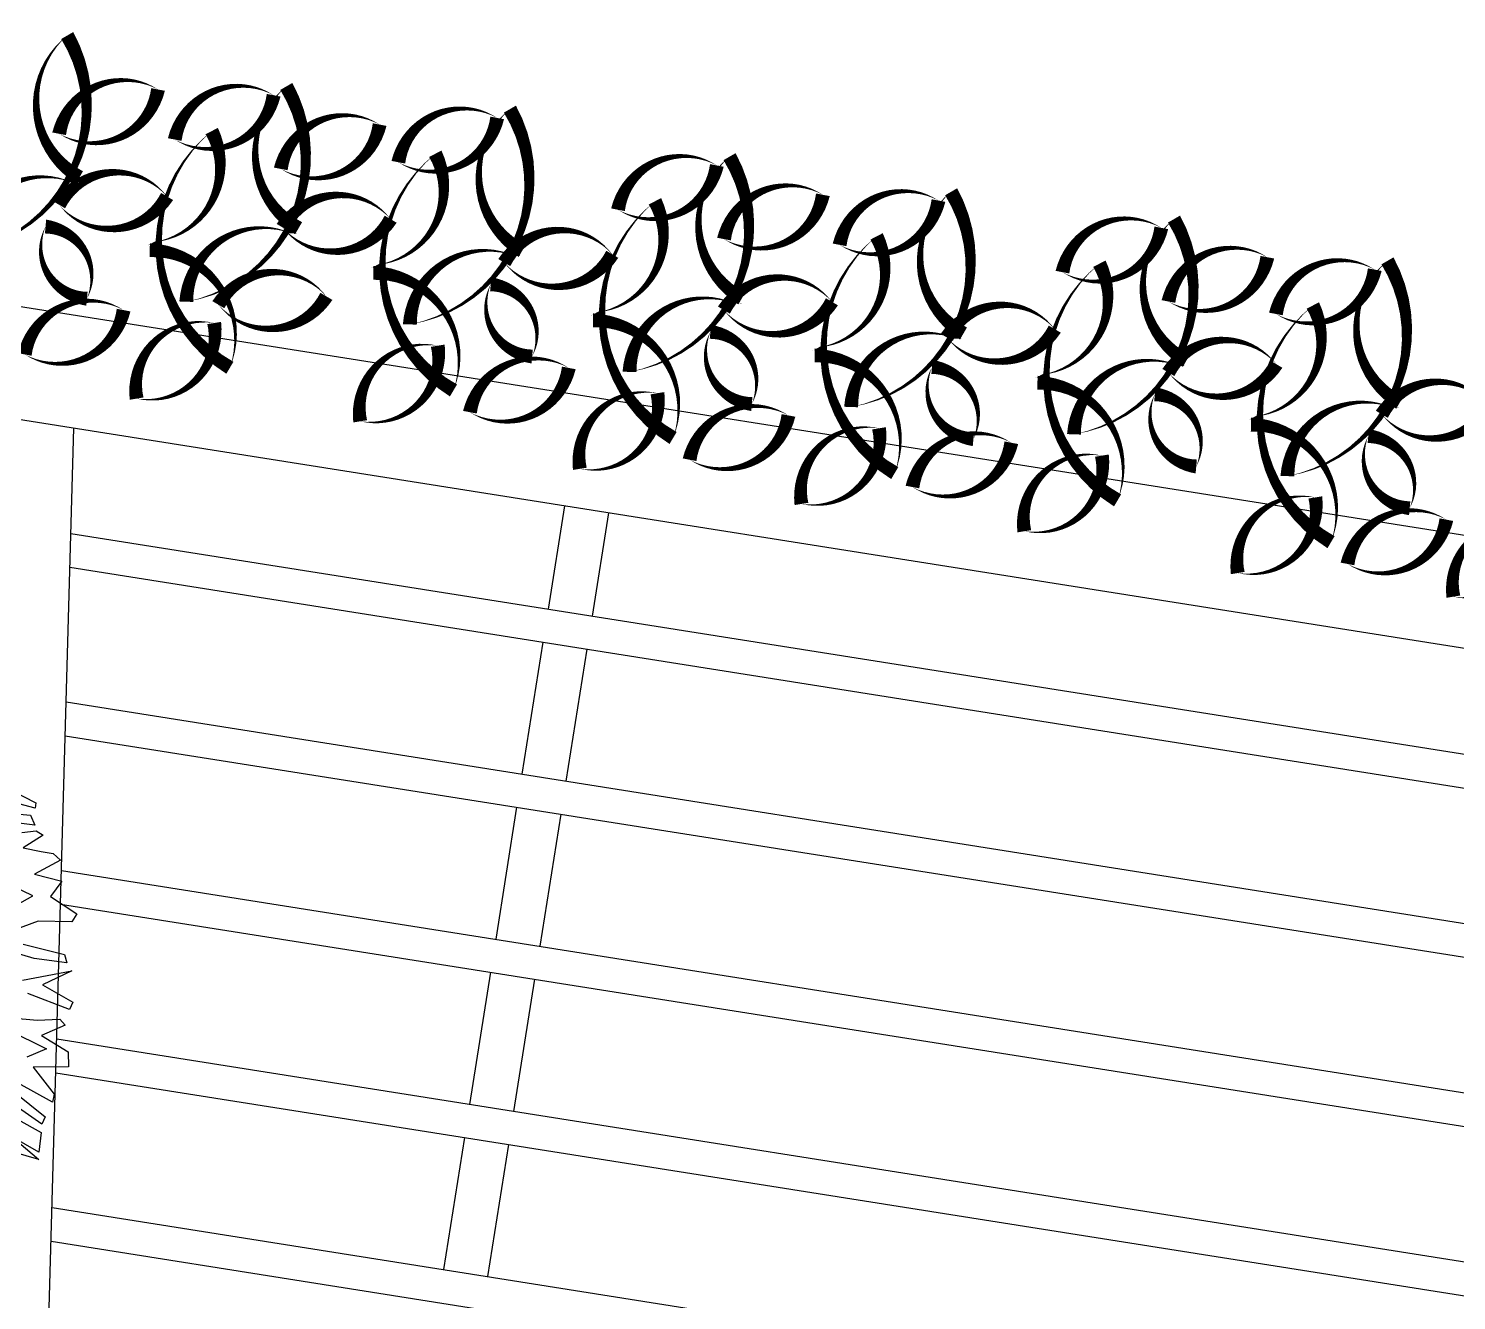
# Model space of a CAD drawing. Extents: x -640655 to -640254, y -1045449 to -1045159.
# Drawn here: x -640457.47 to -640452.34, y -1045403.2 to -1045398.64 of the extents above; entities that cross this region are included whole.
import ezdxf

# ---------------------------------------------------------------- set-up
doc = ezdxf.new("R2010")
doc.units = 0
doc.header["$MEASUREMENT"] = 0
doc.layers.get('0').update_dxf_attribs({"linetype": 'CONTINUOUS'})
for name, color, linetype in [('KERE ZAHRADA', 203, 'CONTINUOUS'), ('T_stafaz', 7, 'CONTINUOUS'), ('T_tenka', 4, 'CONTINUOUS')]:
    doc.layers.add(name, color=color, linetype=linetype)

# ---------------------------------------------------------------- blocks, each defined once
blk = doc.blocks.new('A$C0C461CEA')
for p, q in [((1.05864207302659, -1.178209845622291), (1.032213512532508, -1.052451843552262)), ((1.057800121325386, -1.09180739671973), (1.075296377031805, -1.163045707634808)), ((1.092137781414976, -1.167082113847869), (1.085178721914758, -1.068737793688115)), ((1.114719880505504, -1.082851704384666), (1.102920546867381, -1.165176818866428)), ((0.8727091760609937, -1.249030183142168), (0.8168352195007174, -1.180566141008228)), ((0.9186473756369651, -1.221579207575417), (0.9241739478676436, -1.172919361199604)), ((1.044463846575127, -1.201150817143969), (1.006358737065966, -1.170318286687348)), ((1.006358737065966, -1.170318286687348), (1.010927209979059, -1.20807842987449)), ((1.035636785749944, -1.157431432101816), (1.048500252788244, -1.184309412760797)), ((1.048500252788244, -1.184309412760797), (1.044463846575127, -1.201150817143969)), ((1.075296377031805, -1.163045707634808), (1.05864207302659, -1.178209845622291)), ((1.102920546867381, -1.165176818866428), (1.092137781414976, -1.167082113847869)), ((0.7966707290956947, -1.266573213942991), (0.7942801425086827, -1.205989036970379)), ((0.8805188785804603, -1.188346609093742), (0.9186473756369651, -1.221579207575417)), ((1.007153913672596, -1.251920599539744), (0.96234337313183, -1.210352078725236)), ((0.96234337313183, -1.210352078725236), (0.9671164870834446, -1.26911281713177)), ((1.010927209979059, -1.20807842987449), (1.015372898269106, -1.233238215930044)), ((0.8173672862008061, -1.235167688578599), (0.8248269656313596, -1.323305872744982)), ((1.015372898269106, -1.233238215930044), (1.007153913672596, -1.251920599539744)), ((0.4856982070182312, -1.252801425137022), (0.4601123883451237, -1.398268650560453)), ((0.5386634164005955, -1.269087375272932), (0.4936899531488734, -1.395541156873776)), ((0.6394253452458543, -1.26390497924433), (0.6276844804758639, -1.352230263788783)), ((0.664608518848695, -1.261859358979336), (0.6777175551330856, -1.313938053901552)), ((0.7461874441538612, -1.258664114347596), (0.7974717525892174, -1.348775543801651)), ((0.8099259375504744, -1.333652334021906), (0.7966707290956947, -1.266573213942991)), ((0.8943646226034616, -1.316027446805663), (0.8727091760609937, -1.249030183142168)), ((0.9291926310654617, -1.256880813869373), (0.9130060780054237, -1.320046312358272)), ((0.9671164870834446, -1.26911281713177), (0.9291926310654617, -1.256880813869373)), ((0.7202741998191868, -1.37053038741999), (0.7235738982936937, -1.278086840247113)), ((0.7507968452746354, -1.300624376578639), (0.7370922166551281, -1.372166725608054)), ((0.7974717525892174, -1.348775543801651), (0.7507968452746354, -1.300624376578639)), ((0.5273318337075352, -1.39941385025611), (0.5409546059117929, -1.319471263138951)), ((0.6276844804758639, -1.352230263788783), (0.597956221507161, -1.318915808891632)), ((0.6777175551330856, -1.313938053901552), (0.6949507009328499, -1.358175599534547)), ((0.8248269656313596, -1.323305872744982), (0.8099259375504744, -1.333652334021906)), ((0.9130060780054237, -1.320046312358272), (0.8943646226034616, -1.316027446805663)), ((0.4056336253978543, -1.411401074392131), (0.4027014906728255, -1.35682291436899)), ((0.4319795393568029, -1.343936059783516), (0.4056336253978543, -1.411401074392131)), ((0.419993105340609, -1.407060630064677), (0.4319795393568029, -1.343936059783516)), ((0.4768719363129321, -1.393904818685769), (0.493116958241103, -1.336739490259561)), ((0.5831428967285319, -1.338262525262564), (0.5441147692226878, -1.397450086406479)), ((0.6072159519566185, -1.40703645239762), (0.5831428967285319, -1.338262525262564)), ((0.6503038732228106, -1.33340755489553), (0.6365173881878263, -1.396549665837199)), ((0.6866907881286579, -1.372657864100404), (0.6503038732228106, -1.33340755489553)), ((0.6949507009328499, -1.358175599534547), (0.6866907881286579, -1.372657864100404)), ((0.7370922166551281, -1.372166725608054), (0.7202741998191868, -1.37053038741999)), ((0.4601123883451237, -1.398268650560453), (0.419993105340609, -1.407060630064677)), ((0.4936899531488734, -1.395541156873776), (0.4768719363129321, -1.393904818685769)), ((0.5441147692226878, -1.397450086406479), (0.5273318337075352, -1.39941385025611)), ((0.6365173881878263, -1.396549665837199), (0.6072159519566185, -1.40703645239762))]:
    blk.add_line(p, q)

msp = doc.modelspace()

# ---------------------------------------------------------------- linework, layer by layer
at = {"layer": 'KERE ZAHRADA', "color": 253, "linetype": 'Continuous', "ltscale": 0.001}
for points in [[(-640457.3296208887, -1045398.66013712, 0, 0, 0.5205670505517462), (-640457.3296208887, -1045398.66013712, 0, 0.04999999999999998, 0.5205670505517462), (-640457.2856459117, -1045399.169070727, 0, 0.04999999999999998, 0.5205670505517462), (-640457.3116927965, -1045399.187106219, 0, 0.04999999999999998, 0.5205670505517462), (-640457.6887646059, -1045399.432797235, 0, 0.04999999999999998, 0.5205670505517462), (-640457.3296208887, -1045398.66013712, 0.04999999999999998, 0.04999999999999998, 0)], [(-640457.0035725324, -1045398.853853654, 0, 0, 0.5205670505517462), (-640457.0035725324, -1045398.853853654, 0, 0.04999999999999998, 0.5205670505517462), (-640457.3585928569, -1045399.012813786, 0, 0.04999999999999998, 0.5205670505517462), (-640457.0035725324, -1045398.853853654, 0.04999999999999998, 0.04999999999999998, 0)], [(-640456.5886353008, -1045398.874486408, 0, 0, 0.5205670505517462), (-640456.5886353008, -1045398.874486408, 0, 0.04999999999999998, 0.5205670505517462), (-640456.9436556251, -1045399.033446541, 0, 0.04999999999999998, 0.5205670505517462), (-640456.5886353008, -1045398.874486408, 0.04999999999999998, 0.04999999999999998, 0)], [(-640456.5430965982, -1045398.842887537, 0, 0, 0.5205670505517462), (-640456.5430965982, -1045398.842887537, 0, 0.04999999999999998, 0.5205670505517462), (-640456.4991216211, -1045399.351821144, 0, 0.04999999999999998, 0.5205670505517462), (-640456.5251685061, -1045399.369856636, 0, 0.04999999999999998, 0.5205670505517462), (-640456.9022403153, -1045399.615547652, 0, 0.04999999999999998, 0.5205670505517462), (-640456.5430965982, -1045398.842887537, 0.04999999999999998, 0.04999999999999998, 0)], [(-640456.2080594464, -1045398.979851457, 0, 0, 0.5205670505517462), (-640456.2080594464, -1045398.979851457, 0, 0.04999999999999998, 0.5205670505517462), (-640456.5630797708, -1045399.13881159, 0, 0.04999999999999998, 0.5205670505517462), (-640456.2080594464, -1045398.979851457, 0.04999999999999998, 0.04999999999999998, 0)], [(-640455.7860697027, -1045398.955956725, 0, 0, 0.5205670505517462), (-640455.7860697027, -1045398.955956725, 0, 0.04999999999999998, 0.5205670505517462), (-640456.141090027, -1045399.114916858, 0, 0.04999999999999998, 0.5205670505517462), (-640455.7860697027, -1045398.955956725, 0.04999999999999998, 0.04999999999999998, 0)], [(-640455.7405310001, -1045398.924357854, 0, 0, 0.5205670505517462), (-640455.7405310001, -1045398.924357854, 0, 0.04999999999999998, 0.5205670505517462), (-640455.6965560231, -1045399.433291462, 0, 0.04999999999999998, 0.5205670505517462), (-640455.722602908, -1045399.451326953, 0, 0.04999999999999998, 0.5205670505517462), (-640456.0996747174, -1045399.697017969, 0, 0.04999999999999998, 0.5205670505517462), (-640455.7405310001, -1045398.924357854, 0.04999999999999998, 0.04999999999999998, 0)], [(-640456.7457235615, -1045399.852651937, 0, 0, 0.5205670505517462), (-640456.7457235615, -1045399.852651937, 0, 0.04999999999999998, 0.5205670505517462), (-640457.033257098, -1045399.430429624, 0, 0.04999999999999998, 0.5205670505517462), (-640457.0193768323, -1045399.401950555, 0, 0.04999999999999998, 0.5205670505517462), (-640456.8108953742, -1045399.00309882, 0, 0.04999999999999998, 0.5205670505517462), (-640456.7457235615, -1045399.852651937, 0.04999999999999998, 0.04999999999999998, 0)], [(-640455.9431579633, -1045399.934122254, 0, 0, 0.5205670505517462), (-640455.9431579633, -1045399.934122254, 0, 0.04999999999999998, 0.5205670505517462), (-640456.2306914999, -1045399.511899941, 0, 0.04999999999999998, 0.5205670505517462), (-640456.2168112341, -1045399.483420872, 0, 0.04999999999999998, 0.5205670505517462), (-640456.0083297761, -1045399.084569137, 0, 0.04999999999999998, 0.5205670505517462), (-640455.9431579633, -1045399.934122254, 0.04999999999999998, 0.04999999999999998, 0)], [(-640454.9975924658, -1045399.126484655, 0, 0, 0.5205670505517462), (-640454.9975924658, -1045399.126484655, 0, 0.04999999999999998, 0.5205670505517462), (-640455.3526127903, -1045399.285444787, 0, 0.04999999999999998, 0.5205670505517462), (-640454.9975924658, -1045399.126484655, 0.04999999999999998, 0.04999999999999998, 0)], [(-640454.9520537633, -1045399.094885783, 0, 0, 0.5205670505517462), (-640454.9520537633, -1045399.094885783, 0, 0.04999999999999998, 0.5205670505517462), (-640454.9080787862, -1045399.603819391, 0, 0.04999999999999998, 0.5205670505517462), (-640454.9341256712, -1045399.621854883, 0, 0.04999999999999998, 0.5205670505517462), (-640455.3111974805, -1045399.867545898, 0, 0.04999999999999998, 0.5205670505517462), (-640454.9520537633, -1045399.094885783, 0.04999999999999998, 0.04999999999999998, 0)], [(-640456.9710778749, -1045399.237898115, 0, 0, 0.5205670505517462), (-640456.9710778749, -1045399.237898115, 0, 0.04999999999999998, 0.5205670505517462), (-640457.3589258202, -1045399.26759198, 0, 0.04999999999999998, 0.5205670505517462), (-640456.9710778749, -1045399.237898115, 0.04999999999999998, 0.04999999999999998, 0)], [(-640454.6170166115, -1045399.231849704, 0, 0, 0.5205670505517462), (-640454.6170166115, -1045399.231849704, 0, 0.04999999999999998, 0.5205670505517462), (-640454.972036936, -1045399.390809837, 0, 0.04999999999999998, 0.5205670505517462), (-640454.6170166115, -1045399.231849704, 0.04999999999999998, 0.04999999999999998, 0)], [(-640454.2020793798, -1045399.252482458, 0, 0, 0.5205670505517462), (-640454.2020793798, -1045399.252482458, 0, 0.04999999999999998, 0.5205670505517462), (-640454.5570997042, -1045399.411442591, 0, 0.04999999999999998, 0.5205670505517462), (-640454.2020793798, -1045399.252482458, 0.04999999999999998, 0.04999999999999998, 0)], [(-640454.1565406773, -1045399.220883587, 0, 0, 0.5205670505517462), (-640454.1565406773, -1045399.220883587, 0, 0.04999999999999998, 0.5205670505517462), (-640454.1125657002, -1045399.729817195, 0, 0.04999999999999998, 0.5205670505517462), (-640454.1386125851, -1045399.747852686, 0, 0.04999999999999998, 0.5205670505517462), (-640454.5156843944, -1045399.993543702, 0, 0.04999999999999998, 0.5205670505517462), (-640454.1565406773, -1045399.220883587, 0.04999999999999998, 0.04999999999999998, 0)], [(-640456.1685122768, -1045399.319368432, 0, 0, 0.5205670505517462), (-640456.1685122768, -1045399.319368432, 0, 0.04999999999999998, 0.5205670505517462), (-640456.556360222, -1045399.349062297, 0, 0.04999999999999998, 0.5205670505517462), (-640456.1685122768, -1045399.319368432, 0.04999999999999998, 0.04999999999999998, 0)], [(-640455.1546807266, -1045400.104650183, 0, 0, 0.5205670505517462), (-640455.1546807266, -1045400.104650183, 0, 0.04999999999999998, 0.5205670505517462), (-640455.4422142631, -1045399.682427871, 0, 0.04999999999999998, 0.5205670505517462), (-640455.4283339974, -1045399.653948801, 0, 0.04999999999999998, 0.5205670505517462), (-640455.2198525394, -1045399.255097066, 0, 0.04999999999999998, 0.5205670505517462), (-640455.1546807266, -1045400.104650183, 0.04999999999999998, 0.04999999999999998, 0)], [(-640453.4021407755, -1045399.350538841, 0, 0, 0.5205670505517462), (-640453.4021407755, -1045399.350538841, 0, 0.04999999999999998, 0.5205670505517462), (-640453.7571610999, -1045399.509498974, 0, 0.04999999999999998, 0.5205670505517462), (-640453.4021407755, -1045399.350538841, 0.04999999999999998, 0.04999999999999998, 0)], [(-640453.356602073, -1045399.31893997, 0, 0, 0.5205670505517462), (-640453.356602073, -1045399.31893997, 0, 0.04999999999999998, 0.5205670505517462), (-640453.3126270958, -1045399.827873578, 0, 0.04999999999999998, 0.5205670505517462), (-640453.3386739808, -1045399.845909069, 0, 0.04999999999999998, 0.5205670505517462), (-640453.7157457902, -1045400.091600085, 0, 0.04999999999999998, 0.5205670505517462), (-640453.356602073, -1045399.31893997, 0.04999999999999998, 0.04999999999999998, 0)], [(-640457.2588274176, -1045399.604953157, 0, 0, 0.5205670505517462), (-640457.2588274176, -1045399.604953157, 0, 0.04999999999999998, 0.5205670505517462), (-640457.4074232089, -1045399.345690078, 0, 0.04999999999999998, 0.5205670505517462), (-640457.2588274176, -1045399.604953157, 0.04999999999999998, 0.04999999999999998, 0)], [(-640455.3729991908, -1045399.445366236, 0, 0, 0.5205670505517462), (-640455.3729991908, -1045399.445366236, 0, 0.04999999999999998, 0.5205670505517462), (-640455.760847136, -1045399.475060101, 0, 0.04999999999999998, 0.5205670505517462), (-640455.3729991908, -1045399.445366236, 0.04999999999999998, 0.04999999999999998, 0)], [(-640454.3591676404, -1045400.230647987, 0, 0, 0.5205670505517462), (-640454.3591676404, -1045400.230647987, 0, 0.04999999999999998, 0.5205670505517462), (-640454.646701177, -1045399.808425674, 0, 0.04999999999999998, 0.5205670505517462), (-640454.6328209114, -1045399.779946605, 0, 0.04999999999999998, 0.5205670505517462), (-640454.4243394532, -1045399.38109487, 0, 0.04999999999999998, 0.5205670505517462), (-640454.3591676404, -1045400.230647987, 0.04999999999999998, 0.04999999999999998, 0)], [(-640453.0215649211, -1045399.455903891, 0, 0, 0.5205670505517462), (-640453.0215649211, -1045399.455903891, 0, 0.04999999999999998, 0.5205670505517462), (-640453.3765852456, -1045399.614864023, 0, 0.04999999999999998, 0.5205670505517462), (-640453.0215649211, -1045399.455903891, 0.04999999999999998, 0.04999999999999998, 0)], [(-640453.5592290362, -1045400.32870437, 0, 0, 0.5205670505517462), (-640453.5592290362, -1045400.32870437, 0, 0.04999999999999998, 0.5205670505517462), (-640453.8467625726, -1045399.906482058, 0, 0.04999999999999998, 0.5205670505517462), (-640453.832882307, -1045399.878002988, 0, 0.04999999999999998, 0.5205670505517462), (-640453.624400849, -1045399.479151253, 0, 0.04999999999999998, 0.5205670505517462), (-640453.5592290362, -1045400.32870437, 0.04999999999999998, 0.04999999999999998, 0)], [(-640452.6359640213, -1045399.500532552, 0, 0, 0.5205670505517462), (-640452.6359640213, -1045399.500532552, 0, 0.04999999999999998, 0.5205670505517462), (-640452.9909843457, -1045399.659492684, 0, 0.04999999999999998, 0.5205670505517462), (-640452.6359640213, -1045399.500532552, 0.04999999999999998, 0.04999999999999998, 0)], [(-640452.5904253187, -1045399.46893368, 0, 0, 0.5205670505517462), (-640452.5904253187, -1045399.46893368, 0, 0.04999999999999998, 0.5205670505517462), (-640452.5464503416, -1045399.977867288, 0, 0.04999999999999998, 0.5205670505517462), (-640452.5724972265, -1045399.99590278, 0, 0.04999999999999998, 0.5205670505517462), (-640452.9495690359, -1045400.241593796, 0, 0.04999999999999998, 0.5205670505517462), (-640452.5904253187, -1045399.46893368, 0.04999999999999998, 0.04999999999999998, 0)], [(-640456.3992714207, -1045399.596452103, 0, 0, 0.5205670505517462), (-640456.3992714207, -1045399.596452103, 0, 0.04999999999999998, 0.5205670505517462), (-640456.7871193659, -1045399.626145968, 0, 0.04999999999999998, 0.5205670505517462), (-640456.3992714207, -1045399.596452103, 0.04999999999999998, 0.04999999999999998, 0)], [(-640454.584521954, -1045399.615894165, 0, 0, 0.5205670505517462), (-640454.584521954, -1045399.615894165, 0, 0.04999999999999998, 0.5205670505517462), (-640454.9723698992, -1045399.645588031, 0, 0.04999999999999998, 0.5205670505517462), (-640454.584521954, -1045399.615894165, 0.04999999999999998, 0.04999999999999998, 0)], [(-640455.6607487336, -1045399.812421277, 0, 0, 0.5205670505517462), (-640455.6607487336, -1045399.812421277, 0, 0.04999999999999998, 0.5205670505517462), (-640455.8093445246, -1045399.553158199, 0, 0.04999999999999998, 0.5205670505517462), (-640455.6607487336, -1045399.812421277, 0.04999999999999998, 0.04999999999999998, 0)], [(-640457.4821582353, -1045399.80471925, 0, 0, 0.5205670505517462), (-640457.4821582353, -1045399.80471925, 0, 0.04999999999999998, 0.5205670505517462), (-640457.1271379109, -1045399.645759117, 0, 0.04999999999999998, 0.5205670505517462), (-640457.4821582353, -1045399.80471925, 0.04999999999999998, 0.04999999999999998, 0)], [(-640453.7845833497, -1045399.713950548, 0, 0, 0.5205670505517462), (-640453.7845833497, -1045399.713950548, 0, 0.04999999999999998, 0.5205670505517462), (-640454.1724312949, -1045399.743644414, 0, 0.04999999999999998, 0.5205670505517462), (-640453.7845833497, -1045399.713950548, 0.04999999999999998, 0.04999999999999998, 0)], [(-640452.793052282, -1045400.47869808, 0, 0, 0.5205670505517462), (-640452.793052282, -1045400.47869808, 0, 0.04999999999999998, 0.5205670505517462), (-640453.0805858185, -1045400.056475768, 0, 0.04999999999999998, 0.5205670505517462), (-640453.0667055529, -1045400.027996698, 0, 0.04999999999999998, 0.5205670505517462), (-640452.8582240947, -1045399.629144964, 0, 0.04999999999999998, 0.5205670505517462), (-640452.793052282, -1045400.47869808, 0.04999999999999998, 0.04999999999999998, 0)], [(-640456.8019467985, -1045399.691979961, 0, 0, 0.5205670505517462), (-640456.8019467985, -1045399.691979961, 0, 0.04999999999999997, 0.5205670505517462), (-640457.0805820526, -1045399.963402416, 0, 0.04999999999999997, 0.5205670505517462), (-640456.8019467985, -1045399.691979961, 0.04999999999999997, 0.04999999999999997, 0)], [(-640454.8722714967, -1045399.982949207, 0, 0, 0.5205670505517462), (-640454.8722714967, -1045399.982949207, 0, 0.04999999999999998, 0.5205670505517462), (-640455.0208672879, -1045399.723686128, 0, 0.04999999999999998, 0.5205670505517462), (-640454.8722714967, -1045399.982949207, 0.04999999999999998, 0.04999999999999998, 0)], [(-640455.9993812004, -1045399.773450278, 0, 0, 0.5205670505517462), (-640455.9993812004, -1045399.773450278, 0, 0.04999999999999997, 0.5205670505517462), (-640456.2780164545, -1045400.044872733, 0, 0.04999999999999997, 0.5205670505517462), (-640455.9993812004, -1045399.773450278, 0.04999999999999997, 0.04999999999999997, 0)], [(-640452.9890702637, -1045399.839948352, 0, 0, 0.5205670505517462), (-640452.9890702637, -1045399.839948352, 0, 0.04999999999999998, 0.5205670505517462), (-640453.3769182088, -1045399.869642217, 0, 0.04999999999999998, 0.5205670505517462), (-640452.9890702637, -1045399.839948352, 0.04999999999999998, 0.04999999999999998, 0)], [(-640455.8840795511, -1045400.01218737, 0, 0, 0.5205670505517462), (-640455.8840795511, -1045400.01218737, 0, 0.04999999999999998, 0.5205670505517462), (-640455.5290592267, -1045399.853227238, 0, 0.04999999999999998, 0.5205670505517462), (-640455.8840795511, -1045400.01218737, 0.04999999999999998, 0.04999999999999998, 0)], [(-640454.0767584107, -1045400.10894701, 0, 0, 0.5205670505517462), (-640454.0767584107, -1045400.10894701, 0, 0.04999999999999998, 0.5205670505517462), (-640454.2253542019, -1045399.849683932, 0, 0.04999999999999998, 0.5205670505517462), (-640454.0767584107, -1045400.10894701, 0.04999999999999998, 0.04999999999999998, 0)], [(-640455.2109039635, -1045399.943978207, 0, 0, 0.5205670505517462), (-640455.2109039635, -1045399.943978207, 0, 0.04999999999999997, 0.5205670505517462), (-640455.4895392177, -1045400.215400663, 0, 0.04999999999999997, 0.5205670505517462), (-640455.2109039635, -1045399.943978207, 0.04999999999999997, 0.04999999999999997, 0)], [(-640452.2228935093, -1045399.989942062, 0, 0, 0.5205670505517462), (-640452.2228935093, -1045399.989942062, 0, 0.04999999999999998, 0.5205670505517462), (-640452.6107414546, -1045400.019635928, 0, 0.04999999999999998, 0.5205670505517462), (-640452.2228935093, -1045399.989942062, 0.04999999999999998, 0.04999999999999998, 0)], [(-640455.0956023143, -1045400.1827153, 0, 0, 0.5205670505517462), (-640455.0956023143, -1045400.1827153, 0, 0.04999999999999998, 0.5205670505517462), (-640454.74058199, -1045400.023755167, 0, 0.04999999999999998, 0.5205670505517462), (-640455.0956023143, -1045400.1827153, 0.04999999999999998, 0.04999999999999998, 0)], [(-640453.2768198063, -1045400.207003393, 0, 0, 0.5205670505517462), (-640453.2768198063, -1045400.207003393, 0, 0.04999999999999998, 0.5205670505517462), (-640453.4254155975, -1045399.947740315, 0, 0.04999999999999998, 0.5205670505517462), (-640453.2768198063, -1045400.207003393, 0.04999999999999998, 0.04999999999999998, 0)], [(-640454.4153908775, -1045400.069976011, 0, 0, 0.5205670505517462), (-640454.4153908775, -1045400.069976011, 0, 0.04999999999999997, 0.5205670505517462), (-640454.6940261316, -1045400.341398466, 0, 0.04999999999999997, 0.5205670505517462), (-640454.4153908775, -1045400.069976011, 0.04999999999999997, 0.04999999999999997, 0)], [(-640454.29566371, -1045400.280771683, 0, 0, 0.5205670505517462), (-640454.29566371, -1045400.280771683, 0, 0.04999999999999998, 0.5205670505517462), (-640453.9406433856, -1045400.121811551, 0, 0.04999999999999998, 0.5205670505517462), (-640454.29566371, -1045400.280771683, 0.04999999999999998, 0.04999999999999998, 0)], [(-640452.510643052, -1045400.356997104, 0, 0, 0.5205670505517462), (-640452.510643052, -1045400.356997104, 0, 0.04999999999999998, 0.5205670505517462), (-640452.6592388434, -1045400.097734026, 0, 0.04999999999999998, 0.5205670505517462), (-640452.510643052, -1045400.356997104, 0.04999999999999998, 0.04999999999999998, 0)], [(-640453.6154522732, -1045400.168032394, 0, 0, 0.5205670505517462), (-640453.6154522732, -1045400.168032394, 0, 0.04999999999999997, 0.5205670505517462), (-640453.8940875273, -1045400.439454849, 0, 0.04999999999999997, 0.5205670505517462), (-640453.6154522732, -1045400.168032394, 0.04999999999999997, 0.04999999999999997, 0)], [(-640452.8492755189, -1045400.318026104, 0, 0, 0.5205670505517462), (-640452.8492755189, -1045400.318026104, 0, 0.04999999999999997, 0.5205670505517462), (-640453.127910773, -1045400.58944856, 0, 0.04999999999999997, 0.5205670505517462), (-640452.8492755189, -1045400.318026104, 0.04999999999999997, 0.04999999999999997, 0)], [(-640452.7339738697, -1045400.556763197, 0, 0, 0.5205670505517462), (-640452.7339738697, -1045400.556763197, 0, 0.04999999999999998, 0.5205670505517462), (-640452.3789535454, -1045400.397803065, 0, 0.04999999999999998, 0.5205670505517462), (-640452.7339738697, -1045400.556763197, 0.04999999999999998, 0.04999999999999998, 0)], [(-640452.0753889228, -1045400.402842184, 0, 0, 0.5205670505517462), (-640452.0753889228, -1045400.402842184, 0, 0.04999999999999997, 0.5205670505517462), (-640452.354024177, -1045400.67426464, 0, 0.04999999999999997, 0.5205670505517462), (-640452.0753889228, -1045400.402842184, 0.04999999999999997, 0.04999999999999997, 0)]]:
    msp.add_lwpolyline(points, format="xyseb", close=True, dxfattribs=at)
at = {"layer": 'T_tenka', "linetype": 'Continuous'}
for p, q in [((-640448.093333475, -1045401.123580031), (-640461.7464126092, -1045398.961129136)), ((-640448.1559077012, -1045401.518655297), (-640461.8079550457, -1045399.356367823)), ((-640457.4324291572, -1045404.605481911), (-640457.305784374, -1045400.069446748)), ((-640455.6024784019, -1045400.718899571), (-640455.5438151845, -1045400.348517265)), ((-640455.444448295, -1045400.743929262), (-640455.3857850782, -1045400.373546956)), ((-640457.3163380844, -1045400.447448908), (-640448.2145709192, -1045401.889037604)), ((-640457.3197152786, -1045400.568409845), (-640448.2333431871, -1045402.007560184)), ((-640455.6963397413, -1045401.311512471), (-640455.6212506697, -1045400.837422151)), ((-640455.5383096344, -1045401.336542162), (-640455.4632205628, -1045400.862451842)), ((-640457.3332240555, -1045401.052253596), (-640448.3084322585, -1045402.481650503)), ((-640457.3366012498, -1045401.173214534), (-640448.3272045265, -1045402.600173083)), ((-640455.7902010807, -1045401.904125371), (-640455.7151120092, -1045401.430035051)), ((-640455.632170974, -1045401.929155061), (-640455.5570819024, -1045401.455064742)), ((-640457.3501100267, -1045401.657058285), (-640448.4022935979, -1045403.074263403)), ((-640457.3534872208, -1045401.778019222), (-640448.4210658659, -1045403.192785983)), ((-640455.8840624201, -1045402.496738271), (-640455.8089733486, -1045402.022647951)), ((-640455.7260323135, -1045402.521767961), (-640455.650943242, -1045402.047677642)), ((-640457.3669959976, -1045402.261862973), (-640448.4961549375, -1045403.666876303)), ((-640457.3703731919, -1045402.38282391), (-640448.5149272055, -1045403.785398883)), ((-640455.9779237596, -1045403.08935117), (-640455.9028346881, -1045402.615260851)), ((-640455.819893653, -1045403.114380861), (-640455.7448045815, -1045402.640290541)), ((-640457.3838819688, -1045402.866667661), (-640448.5900162768, -1045404.259489203)), ((-640457.3872591631, -1045402.987628599), (-640448.6087885448, -1045404.378011783))]:
    msp.add_line(p, q, dxfattribs=at)

# ---------------------------------------------------------------- block references
at = {"layer": 'T_stafaz', "linetype": 'Continuous', "xscale": 1.73030000001972, "yscale": 1.730300000149671, "zscale": 1.730300000000001, "rotation": 70.99993614512873}
msp.add_blockref('A$C0C461CEA', (-640459.9695006747, -1045402.562686216), dxfattribs=at)

doc.saveas('drawing.dxf')
